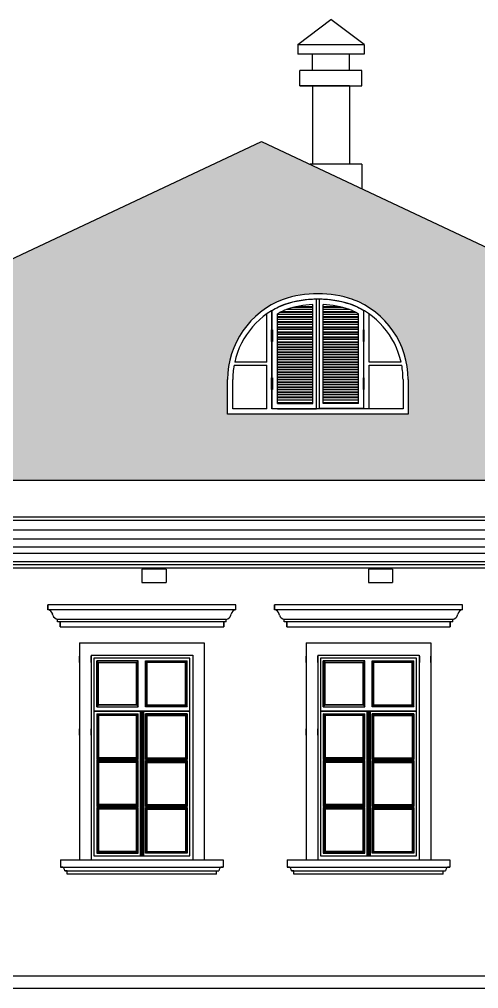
# Model space of a CAD drawing. Header units: millimetres. Extents: x 60 to 102290, y 34 to 65730.
# Drawn here: x 67106 to 71849, y 38097 to 48099 of the extents above; entities that cross this region are included whole.
import ezdxf

# ---------------------------------------------------------------- set-up
doc = ezdxf.new("R2010")
doc.units = ezdxf.units.MM
doc.layers.add('hatch', color=251, linetype='Continuous')

msp = doc.modelspace()

# ---------------------------------------------------------------- hatches: boundary and pattern name
at = {"layer": 'hatch', "lineweight": 25, "ltscale": 100}
h = msp.add_hatch(dxfattribs=at)
h.set_pattern_fill('AR-RSHKE', color=256, scale=0.499998)
h.set_pattern_definition([(0, (33770.94, -78253.59), (323.84854, 152.39931), [76.19966, -63.49971, 88.8996, -38.09983, 114.29948, -50.79977]), (0, (33847.14, -78247.24), (323.84854, 152.39931), [63.49971, -241.2989, 50.79977, -76.19966]), (0, (33999.54, -78263.12), (323.84854, 152.39931), [38.09983, -393.6982]), (90, (33770.94, -78253.59), (-107.94951, 152.39931), [146.04934, -463.5479]), (90, (33847.14, -78253.59), (-107.94951, 152.39931), [142.87435, -466.7229]), (90, (33910.64, -78253.59), (-107.94951, 152.39931), [133.3494, -476.24785]), (90, (33999.54, -78263.12), (-107.94951, 152.39931), [146.04934, -463.5479]), (90, (34037.64, -78263.12), (-107.94951, 152.39931), [146.04934, -463.5479]), (90, (34151.94, -78253.59), (-107.94951, 152.39931), [139.69937, -469.8979])])
h.paths.add_polyline_path([(69605.5, 46839.8), (62166.5, 43340.5), (77045.6, 43340.5)])
h.paths.add_polyline_path([(69829.3, 45209.5, -0.0817059), (70188.8, 45267, -0.0817059), (70548.2, 45209.5, -0.3126103), (71121.8, 44381.8), (71121.8, 44026.9), (69255.8, 44026.9), (69255.8, 44381.8, -0.3126104)], flags=16)
h.paths.add_polyline_path([(69323.3, 44530.9), (69659.8, 44530.9), (69659.8, 44080.9), (69309.8, 44080.9), (69309.8, 44381.8, -0.0451702)], flags=0)
h.paths.add_polyline_path([(69329.3, 44560.9, -0.2535644), (69847.4, 45158.6, -0.081526), (70188.8, 45213, -0.081526), (70530.2, 45158.6, -0.2535644), (71048.2, 44560.9), (70717.8, 44560.9), (70717.8, 45059, 0.019424), (70663.8, 45094.2), (70663.8, 44894.2), (70667.8, 44894.2), (70667.8, 44774.2), (70663.8, 44400.9), (70667.8, 44400.9), (70667.8, 44280.9), (70663.8, 44080.9), (70717.8, 44080.9), (70717.8, 44530.9), (71054.3, 44530.9, -0.0451643), (71067.8, 44381.8), (71067.8, 44080.9), (70173.8, 44080.9), (70173.8, 44080.9), (69769.8, 44080.9), (69713.8, 44080.9), (69713.8, 44280.9), (69709.8, 44280.9), (69709.8, 44400.9), (69713.8, 44400.9), (69713.8, 44774.2), (69709.8, 44774.2), (69709.8, 44894.2), (69713.8, 44894.2), (69713.8, 45094.2, 0.019424), (69659.8, 45059), (69659.8, 44560.9)], flags=0)
h.paths.add_polyline_path([(69719.8, 44400.9), (69719.8, 44280.9), (69715.8, 44082.9), (69715.8, 44280.9)], flags=0)
h.paths.add_polyline_path([(69715.8, 44774.2), (69713.8, 44774.2), (69713.8, 44400.9), (69715.8, 44774.2)], flags=0)
h.paths.add_polyline_path([(69769.8, 45061.7, -0.03362), (69864.2, 45105.1), (69864, 45105.1, -0.0684342), (70134.8, 45155.8), (70134.8, 44136.9), (69769.8, 44136.9)], flags=0)
h.paths.add_polyline_path([(69931.8, 45125.1), (70134.8, 45125.1), (69960.1, 45132), (70134.8, 45132)], flags=0)
h.paths.add_polyline_path([(70203.8, 45210.9, -0.077976), (70529.5, 45156.7, -0.0444077), (70661.8, 45093), (70661.8, 44894.2), (70657.8, 44894.2), (70657.8, 44774.2), (70661.8, 44774.2), (70661.8, 44400.9), (70657.8, 44400.9), (70657.8, 44280.9), (70661.8, 44280.9), (70661.8, 44082.9), (70203.8, 44082.9)], flags=0)
h.paths.add_polyline_path([(70242.8, 45155.8, -0.0684342), (70513.6, 45105.1), (70513.3, 45105.1, -0.03362), (70607.8, 45061.7), (70607.8, 44136.9), (70242.8, 44136.9)], flags=0)
h.paths.add_polyline_path([(70242.8, 44250.9), (70607.8, 44250.9), (70242.8, 44244), (70607.8, 44244)], flags=0)
h.paths.add_polyline_path([(76055.7, 45317), (72843.3, 45317), (76055.7, 43806.1)], flags=17)
h.paths.add_polyline_path([(76768.7, 45685.8), (72059.1, 45685.8), (72843.3, 45317), (76055.7, 45317), (76055.7, 43806.1), (77045.6, 43340.5), (80946.2, 43340.5)])
h.paths.add_polyline_path([(80460.9, 44580.5), (78737.5, 44580.5), (80460.9, 43612.9)], flags=17)
h.paths.add_polyline_path([(66368.2, 45317), (63625.7, 45317), (63625.7, 44026.9)], flags=17)

# ---------------------------------------------------------------- linework, layer by layer
at = {"ltscale": 100}
for p, q in [((69979.8, 47839.8), (70323.6, 48099.4)), ((70667.5, 47839.8), (70323.6, 48099.4)), ((69979.8, 47839.8), (70667.5, 47839.8)), ((69979.8, 47839.8), (69979.8, 47739.8)), ((70667.5, 47839.8), (70667.5, 47739.8)), ((70667.5, 47739.8), (69979.8, 47739.8)), ((70133.6, 47573.1), (70133.6, 47739.8)), ((70513.6, 47573.1), (70513.6, 47739.8)), ((70643.6, 47573.1), (70003.6, 47573.1)), ((70003.6, 47413.1), (70003.6, 47573.1)), ((70643.6, 47413.1), (70643.6, 47573.1)), ((70513.6, 47413.1), (70003.6, 47413.1)), ((70003.6, 47413.1), (70643.6, 47413.1)), ((70133.6, 47413.1), (70133.6, 46603.5)), ((70513.6, 47413.1), (70513.6, 46603.5)), ((70643.6, 46603.5), (70108, 46603.5)), ((81620.7, 42961.8), (61361.6, 42961.8)), ((73176, 42927.7), (61361.6, 42927.7)), ((73088.6, 42827.7), (61461.6, 42827.7)), ((73061, 42736.8), (61511.6, 42736.8)), ((73061, 42651.8), (61781.8, 42651.8)), ((73061, 42586.8), (61834.3, 42586.8)), ((73061, 42501.8), (61856.8, 42501.8)), ((73061, 42471.8), (61881.8, 42471.8)), ((73061, 42436.8), (61916.8, 42436.8)), ((68620.5, 42426.8), (68370.5, 42426.8)), ((68370.5, 42426.8), (68370.5, 42286.8)), ((68620.5, 42426.8), (68620.5, 42286.8)), ((70960.5, 42426.8), (70710.5, 42426.8)), ((70710.5, 42426.8), (70710.5, 42286.8)), ((70960.5, 42426.8), (70960.5, 42286.8)), ((68370.5, 42286.8), (68620.5, 42286.8)), ((70710.5, 42286.8), (70960.5, 42286.8)), ((67400.9, 42056.8), (67400.9, 42006.8)), ((69340.9, 42056.8), (67400.9, 42056.8)), ((67400.9, 42006.8), (67400.9, 42056.8)), ((69340.9, 42006.8), (69340.9, 42056.8)), ((69741.2, 42056.8), (69741.2, 42006.8)), ((71681.2, 42056.8), (69741.2, 42056.8)), ((69741.2, 42006.8), (69741.2, 42056.8)), ((71681.2, 42006.8), (71681.2, 42056.8)), ((69340.9, 42006.8), (67400.9, 42006.8)), ((67452.2, 41950.8), (67449.6, 41962.9)), ((69289.6, 41950.8), (69292.2, 41962.9)), ((71681.2, 42006.8), (69741.2, 42006.8)), ((69792.5, 41950.8), (69789.9, 41962.9)), ((71629.9, 41950.8), (71632.5, 41962.9)), ((67500.9, 41881.8), (67500.9, 41906.8)), ((67525.9, 41881.8), (67525.9, 41831.8)), ((67525.9, 41831.8), (67525.9, 41881.8)), ((67525.9, 41881.8), (67525.9, 41831.8)), ((67525.9, 41831.8), (69215.9, 41831.8)), ((69215.9, 41831.8), (69215.9, 41881.8)), ((69215.9, 41881.8), (69215.9, 41831.8)), ((69240.9, 41881.8), (69240.9, 41906.8)), ((69841.2, 41881.8), (69841.2, 41906.8)), ((69866.2, 41881.8), (69866.2, 41831.8)), ((69866.2, 41831.8), (69866.2, 41881.8)), ((69866.2, 41881.8), (69866.2, 41831.8)), ((69866.2, 41831.8), (71556.2, 41831.8)), ((71556.2, 41831.8), (71556.2, 41881.8)), ((71556.2, 41881.8), (71556.2, 41831.8)), ((71581.2, 41881.8), (71581.2, 41906.8)), ((67726.1, 41666.8), (67726.1, 39426.8)), ((67726.1, 41666.8), (69015.7, 41666.8)), ((69015.7, 41666.8), (69015.7, 39426.8)), ((70066.4, 41666.8), (70066.4, 39426.8)), ((70066.4, 41666.8), (71356, 41666.8)), ((71356, 41666.8), (71356, 39426.8)), ((67726.1, 41461.8), (67726.1, 41526.8)), ((67846.1, 41536.8), (67846.1, 39426.8)), ((67846.1, 41536.8), (68895.7, 41536.8)), ((67846.1, 41461.8), (67846.1, 41526.8)), ((68895.7, 41536.8), (68895.7, 39426.8)), ((70066.4, 41461.8), (70066.4, 41526.8)), ((70186.4, 41536.8), (70186.4, 39426.8)), ((70186.4, 41536.8), (71236, 41536.8)), ((70186.4, 41461.8), (70186.4, 41526.8)), ((71236, 41536.8), (71236, 39426.8)), ((67726.1, 40711.8), (67726.1, 40776.8)), ((67846.1, 40711.8), (67846.1, 40776.8)), ((70066.4, 40711.8), (70066.4, 40776.8)), ((70186.4, 40711.8), (70186.4, 40776.8)), ((67530.9, 39426.8), (69210.9, 39426.8)), ((67530.9, 39426.8), (67530.9, 39351.8)), ((67846.1, 39426.8), (68895.7, 39426.8)), ((69210.9, 39426.8), (69210.9, 39351.8)), ((69871.2, 39426.8), (71551.2, 39426.8)), ((69871.2, 39426.8), (69871.2, 39351.8)), ((70186.4, 39426.8), (71236, 39426.8)), ((71551.2, 39426.8), (71551.2, 39351.8)), ((67530.9, 39351.8), (69210.9, 39351.8)), ((67600.9, 39311.8), (67575.9, 39311.8)), ((67600.9, 39276.8), (67600.9, 39311.8)), ((69140.9, 39311.8), (69165.9, 39311.8)), ((69140.9, 39276.8), (69140.9, 39311.8)), ((69871.2, 39351.8), (71551.2, 39351.8)), ((69941.2, 39311.8), (69916.2, 39311.8)), ((69941.2, 39276.8), (69941.2, 39311.8)), ((71481.2, 39311.8), (71506.2, 39311.8)), ((71481.2, 39276.8), (71481.2, 39311.8)), ((69140.9, 39276.8), (67600.9, 39276.8)), ((71481.2, 39276.8), (69941.2, 39276.8)), ((61940.6, 38227.8), (77470.5, 38227.8)), ((77470.5, 38096.9), (61940.6, 38096.9))]:
    msp.add_line(p, q, dxfattribs=at)
at = {"ltscale": 50}
msp.add_line((70643.6, 46603.5), (70643.6, 46351.6), dxfattribs=at)
at = {"ltscale": 4}
for p, q in [((70173.8, 44080.9), (70173.8, 45212.9)), ((70203.8, 44080.9), (70203.8, 45212.9)), ((70134.8, 45125.1), (69931.8, 45125.1)), ((70134.8, 45132), (69960.1, 45132)), ((70134.8, 44136.9), (70134.8, 45155.8)), ((70242.8, 44136.9), (70242.8, 45155.8)), ((70417.5, 45132), (70242.8, 45132)), ((70445.7, 45125.1), (70242.8, 45125.1)), ((69659.8, 44560.9), (69659.8, 45059)), ((69713.8, 44894.2), (69713.8, 45094.2)), ((69715.8, 44894.2), (69715.8, 45093)), ((69769.8, 44136.9), (69769.8, 45061.7)), ((70134.8, 45053.3), (69769.8, 45053.3)), ((70134.8, 45028.3), (69769.8, 45028.3)), ((70134.8, 45021.5), (69769.8, 45021.5)), ((70134.8, 45073.3), (69792, 45073.3)), ((70134.8, 45080.1), (69805.9, 45080.1)), ((70134.8, 45105.1), (69864, 45105.1)), ((70513.6, 45105.1), (70242.8, 45105.1)), ((70571.6, 45080.1), (70242.8, 45080.1)), ((70585.5, 45073.3), (70242.8, 45073.3)), ((70607.8, 45053.3), (70242.8, 45053.3)), ((70607.8, 45028.3), (70242.8, 45028.3)), ((70607.8, 45021.5), (70242.8, 45021.5)), ((70607.8, 44136.9), (70607.8, 45061.7)), ((70661.8, 44894.2), (70661.8, 45093)), ((70663.8, 44894.2), (70663.8, 45094.2)), ((70717.8, 44560.9), (70717.8, 45059)), ((70134.8, 45001.5), (69769.8, 45001.5)), ((70134.8, 44976.5), (69769.8, 44976.5)), ((70134.8, 44969.7), (69769.8, 44969.7)), ((70134.8, 44949.7), (69769.8, 44949.7)), ((70134.8, 44924.7), (69769.8, 44924.7)), ((70134.8, 44917.8), (69769.8, 44917.8)), ((70607.8, 45001.5), (70242.8, 45001.5)), ((70607.8, 44976.5), (70242.8, 44976.5)), ((70607.8, 44969.7), (70242.8, 44969.7)), ((70607.8, 44949.7), (70242.8, 44949.7)), ((70607.8, 44924.7), (70242.8, 44924.7)), ((70607.8, 44917.8), (70242.8, 44917.8)), ((69709.8, 44894.2), (69719.8, 44894.2)), ((69709.8, 44774.2), (69709.8, 44894.2)), ((69719.8, 44894.2), (69719.8, 44774.2)), ((70134.8, 44897.8), (69769.8, 44897.8)), ((70134.8, 44872.8), (69769.8, 44872.8)), ((70134.8, 44866), (69769.8, 44866)), ((70134.8, 44846), (69769.8, 44846)), ((70134.8, 44821), (69769.8, 44821)), ((70134.8, 44814.2), (69769.8, 44814.2)), ((70607.8, 44897.8), (70242.8, 44897.8)), ((70607.8, 44872.8), (70242.8, 44872.8)), ((70607.8, 44866), (70242.8, 44866)), ((70607.8, 44846), (70242.8, 44846)), ((70607.8, 44821), (70242.8, 44821)), ((70607.8, 44814.2), (70242.8, 44814.2)), ((70667.8, 44894.2), (70657.8, 44894.2)), ((70657.8, 44894.2), (70657.8, 44774.2)), ((70667.8, 44774.2), (70667.8, 44894.2)), ((69719.8, 44774.2), (69709.8, 44774.2)), ((69713.8, 44400.9), (69713.8, 44774.2)), ((69713.8, 44400.9), (69713.8, 44774.2)), ((69715.8, 44400.9), (69715.8, 44774.2)), ((69715.8, 44400.9), (69715.8, 44774.2)), ((70134.8, 44794.2), (69769.8, 44794.2)), ((70134.8, 44769.2), (69769.8, 44769.2)), ((70134.8, 44762.3), (69769.8, 44762.3)), ((70134.8, 44742.3), (69769.8, 44742.3)), ((70134.8, 44717.3), (69769.8, 44717.3)), ((70607.8, 44794.2), (70242.8, 44794.2)), ((70607.8, 44769.2), (70242.8, 44769.2)), ((70607.8, 44762.3), (70242.8, 44762.3)), ((70607.8, 44742.3), (70242.8, 44742.3)), ((70607.8, 44717.3), (70242.8, 44717.3)), ((70657.8, 44774.2), (70667.8, 44774.2)), ((70661.8, 44400.9), (70661.8, 44774.2)), ((70663.8, 44400.9), (70663.8, 44774.2)), ((70134.8, 44710.5), (69769.8, 44710.5)), ((70134.8, 44690.5), (69769.8, 44690.5)), ((70134.8, 44665.5), (69769.8, 44665.5)), ((70134.8, 44658.7), (69769.8, 44658.7)), ((70134.8, 44638.7), (69769.8, 44638.7)), ((70134.8, 44613.7), (69769.8, 44613.7)), ((70607.8, 44710.5), (70242.8, 44710.5)), ((70607.8, 44690.5), (70242.8, 44690.5)), ((70607.8, 44665.5), (70242.8, 44665.5)), ((70607.8, 44658.7), (70242.8, 44658.7)), ((70607.8, 44638.7), (70242.8, 44638.7)), ((70607.8, 44613.7), (70242.8, 44613.7)), ((69323.3, 44530.9), (69659.8, 44530.9)), ((69659.8, 44560.9), (69329.3, 44560.9)), ((69659.8, 44080.9), (69659.8, 44530.9)), ((70134.8, 44606.9), (69769.8, 44606.9)), ((70134.8, 44586.9), (69769.8, 44586.9)), ((70134.8, 44561.9), (69769.8, 44561.9)), ((70134.8, 44555), (69769.8, 44555)), ((70134.8, 44535), (69769.8, 44535)), ((70607.8, 44606.9), (70242.8, 44606.9)), ((70607.8, 44586.9), (70242.8, 44586.9)), ((70607.8, 44561.9), (70242.8, 44561.9)), ((70607.8, 44555), (70242.8, 44555)), ((70607.8, 44535), (70242.8, 44535)), ((71048.2, 44560.9), (70717.8, 44560.9)), ((70717.8, 44080.9), (70717.8, 44530.9)), ((70717.8, 44530.9), (71054.3, 44530.9)), ((70134.8, 44510), (69769.8, 44510)), ((70134.8, 44503.2), (69769.8, 44503.2)), ((70134.8, 44483.2), (69769.8, 44483.2)), ((70134.8, 44458.2), (69769.8, 44458.2)), ((70134.8, 44451.4), (69769.8, 44451.4)), ((70134.8, 44431.4), (69769.8, 44431.4)), ((70607.8, 44510), (70242.8, 44510)), ((70607.8, 44503.2), (70242.8, 44503.2)), ((70607.8, 44483.2), (70242.8, 44483.2)), ((70607.8, 44458.2), (70242.8, 44458.2)), ((70607.8, 44451.4), (70242.8, 44451.4)), ((70607.8, 44431.4), (70242.8, 44431.4)), ((69309.8, 44080.9), (69309.8, 44381.8)), ((69709.8, 44400.9), (69719.8, 44400.9)), ((69709.8, 44280.9), (69709.8, 44400.9)), ((69719.8, 44400.9), (69719.8, 44280.9)), ((70134.8, 44406.4), (69769.8, 44406.4)), ((70134.8, 44399.5), (69769.8, 44399.5)), ((70134.8, 44379.5), (69769.8, 44379.5)), ((70134.8, 44354.5), (69769.8, 44354.5)), ((70134.8, 44347.7), (69769.8, 44347.7)), ((70134.8, 44327.7), (69769.8, 44327.7)), ((70607.8, 44406.4), (70242.8, 44406.4)), ((70607.8, 44399.5), (70242.8, 44399.5)), ((70607.8, 44379.5), (70242.8, 44379.5)), ((70607.8, 44354.5), (70242.8, 44354.5)), ((70607.8, 44347.7), (70242.8, 44347.7)), ((70607.8, 44327.7), (70242.8, 44327.7)), ((70667.8, 44400.9), (70657.8, 44400.9)), ((70657.8, 44400.9), (70657.8, 44280.9)), ((70667.8, 44280.9), (70667.8, 44400.9)), ((71067.8, 44381.8), (71067.8, 44080.9)), ((69719.8, 44280.9), (69709.8, 44280.9)), ((69713.8, 44080.9), (69713.8, 44280.9)), ((69715.8, 44082.9), (69715.8, 44280.9)), ((70134.8, 44302.7), (69769.8, 44302.7)), ((70134.8, 44295.9), (69769.8, 44295.9)), ((70134.8, 44275.9), (69769.8, 44275.9)), ((70134.8, 44250.9), (69769.8, 44250.9)), ((70134.8, 44244), (69769.8, 44244)), ((70134.8, 44224), (69769.8, 44224)), ((70607.8, 44302.7), (70242.8, 44302.7)), ((70607.8, 44295.9), (70242.8, 44295.9)), ((70607.8, 44275.9), (70242.8, 44275.9)), ((70607.8, 44250.9), (70242.8, 44250.9)), ((70607.8, 44244), (70242.8, 44244)), ((70607.8, 44224), (70242.8, 44224)), ((70657.8, 44280.9), (70667.8, 44280.9)), ((70661.8, 44082.9), (70661.8, 44280.9)), ((70663.8, 44080.9), (70663.8, 44280.9)), ((70134.8, 44199.1), (69769.8, 44199.1)), ((70134.8, 44192.2), (69769.8, 44192.2)), ((70134.8, 44168.7), (69769.8, 44168.7)), ((70134.8, 44143.7), (69769.8, 44143.7)), ((69769.8, 44136.9), (70134.8, 44136.9)), ((70607.8, 44199.1), (70242.8, 44199.1)), ((70607.8, 44192.2), (70242.8, 44192.2)), ((70607.8, 44168.7), (70242.8, 44168.7)), ((70607.8, 44143.7), (70242.8, 44143.7)), ((70607.8, 44136.9), (70242.8, 44136.9)), ((69659.8, 44080.9), (69309.8, 44080.9)), ((71067.8, 44080.9), (69713.8, 44080.9)), ((69715.8, 44082.9), (70173.8, 44082.9)), ((69769.8, 44080.9), (70173.8, 44080.9)), ((70661.8, 44082.9), (70203.8, 44082.9)), ((69240.9, 41906.8), (67500.9, 41906.8)), ((69240.9, 41881.8), (67500.9, 41881.8)), ((71581.2, 41906.8), (69841.2, 41906.8)), ((71581.2, 41881.8), (69841.2, 41881.8)), ((68896.1, 41526.8), (68896.1, 41461.8)), ((69016.1, 41461.8), (69016.1, 41526.8)), ((71236.4, 41526.8), (71236.4, 41461.8)), ((71356.4, 41461.8), (71356.4, 41526.8)), ((68866.5, 41506.7), (67876.1, 41506.7)), ((67876.1, 41506.7), (67876.1, 39466.8)), ((67904.1, 41006.4), (67904.1, 41478.8)), ((68334.1, 41478.8), (67904.1, 41478.8)), ((67922.1, 41460.7), (67904.1, 41478.7)), ((67918.1, 41464.8), (68320.1, 41464.8)), ((67918.1, 41020.4), (67918.1, 41464.8)), ((67922.1, 41460.8), (68316.1, 41460.8)), ((67922.1, 41024.4), (67922.1, 41460.8)), ((68316.1, 41460.7), (68334.1, 41478.7)), ((68316.1, 41024.4), (68316.1, 41460.8)), ((68320.1, 41020.4), (68320.1, 41464.8)), ((68334.1, 41006.4), (68334.1, 41478.8)), ((68408.1, 41006.4), (68408.1, 41478.8)), ((68408.1, 41478.8), (68838.5, 41478.8)), ((68426.1, 41460.7), (68408.1, 41478.7)), ((68824.5, 41464.8), (68422.1, 41464.8)), ((68422.1, 41020.4), (68422.1, 41464.8)), ((68820.5, 41460.8), (68426.1, 41460.8)), ((68426.1, 41024.4), (68426.1, 41460.8)), ((68820.5, 41460.7), (68838.5, 41478.7)), ((68820.5, 41024.4), (68820.5, 41460.8)), ((68824.5, 41020.4), (68824.5, 41464.8)), ((68838.5, 41006.4), (68838.5, 41478.8)), ((68866.5, 39466.8), (68866.5, 41506.7)), ((71206.8, 41506.7), (70216.4, 41506.7)), ((70216.4, 41506.7), (70216.4, 39466.8)), ((70244.4, 41006.4), (70244.4, 41478.8)), ((70674.4, 41478.8), (70244.4, 41478.8)), ((70262.4, 41460.7), (70244.4, 41478.7)), ((70258.4, 41464.8), (70660.4, 41464.8)), ((70258.4, 41020.4), (70258.4, 41464.8)), ((70262.4, 41460.8), (70656.4, 41460.8)), ((70262.4, 41024.4), (70262.4, 41460.8)), ((70656.4, 41460.7), (70674.4, 41478.7)), ((70656.4, 41024.4), (70656.4, 41460.8)), ((70660.4, 41020.4), (70660.4, 41464.8)), ((70674.4, 41006.4), (70674.4, 41478.8)), ((70748.4, 41006.4), (70748.4, 41478.8)), ((70748.4, 41478.8), (71178.8, 41478.8)), ((70766.4, 41460.7), (70748.4, 41478.7)), ((71164.8, 41464.8), (70762.4, 41464.8)), ((70762.4, 41020.4), (70762.4, 41464.8)), ((71160.8, 41460.8), (70766.4, 41460.8)), ((70766.4, 41024.4), (70766.4, 41460.8)), ((71160.8, 41460.7), (71178.8, 41478.7)), ((71160.8, 41024.4), (71160.8, 41460.8)), ((71164.8, 41020.4), (71164.8, 41464.8)), ((71178.8, 41006.4), (71178.8, 41478.8)), ((71206.8, 39466.8), (71206.8, 41506.7)), ((67922.1, 41024.3), (67904.1, 41006.4)), ((68320.1, 41020.4), (67918.1, 41020.4)), ((68316.1, 41024.4), (67922.1, 41024.4)), ((68316.1, 41024.3), (68334.1, 41006.4)), ((68426.1, 41024.3), (68408.1, 41006.4)), ((68422.1, 41020.4), (68824.5, 41020.4)), ((68426.1, 41024.4), (68820.5, 41024.4)), ((68820.5, 41024.4), (68838.5, 41006.4)), ((70262.4, 41024.3), (70244.4, 41006.4)), ((70660.4, 41020.4), (70258.4, 41020.4)), ((70656.4, 41024.4), (70262.4, 41024.4)), ((70656.4, 41024.3), (70674.4, 41006.4)), ((70766.4, 41024.3), (70748.4, 41006.4)), ((70762.4, 41020.4), (71164.8, 41020.4)), ((70766.4, 41024.4), (71160.8, 41024.4)), ((71160.8, 41024.4), (71178.8, 41006.4)), ((67876.1, 40963.4), (68866.5, 40963.4)), ((67876.1, 40961.4), (68866.5, 40961.4)), ((67904.1, 41006.4), (68334.1, 41006.4)), ((67904.1, 40932.4), (67904.1, 40459.8)), ((67904.1, 40932.4), (68334.1, 40932.4)), ((67922.1, 40914.3), (67904.1, 40932.3)), ((67918.1, 40918.4), (67918.1, 40473.8)), ((67918.1, 40918.4), (68320.1, 40918.4)), ((67922.1, 40914.4), (67922.1, 40477.8)), ((68316.1, 40914.4), (67922.1, 40914.4)), ((68316.1, 40914.3), (68334.1, 40932.3)), ((68316.1, 40477.8), (68316.1, 40914.4)), ((68320.1, 40473.8), (68320.1, 40918.4)), ((68334.1, 40459.8), (68334.1, 40932.4)), ((68354.1, 40961.4), (68354.1, 39466.8)), ((68359.1, 40961.4), (68359.1, 39466.8)), ((68365.1, 40961.4), (68365.1, 39466.8)), ((68377.1, 40961.4), (68377.1, 39466.8)), ((68383.1, 40961.4), (68383.1, 39466.8)), ((68388.1, 40961.4), (68388.1, 39466.8)), ((68838.5, 41006.4), (68408.1, 41006.4)), ((68408.1, 40459.8), (68408.1, 40932.4)), ((68838.5, 40932.4), (68408.1, 40932.4)), ((68426.1, 40914.3), (68408.1, 40932.3)), ((68422.1, 40473.8), (68422.1, 40918.4)), ((68824.5, 40918.4), (68422.1, 40918.4)), ((68426.1, 40477.8), (68426.1, 40914.4)), ((68426.1, 40914.4), (68820.5, 40914.4)), ((68820.5, 40914.3), (68838.5, 40932.3)), ((68820.5, 40914.4), (68820.5, 40477.8)), ((68824.5, 40918.4), (68824.5, 40473.8)), ((68838.5, 40932.4), (68838.5, 40459.8)), ((70216.4, 40963.4), (71206.8, 40963.4)), ((70216.4, 40961.4), (71206.8, 40961.4)), ((70244.4, 41006.4), (70674.4, 41006.4)), ((70244.4, 40932.4), (70244.4, 40459.8)), ((70244.4, 40932.4), (70674.4, 40932.4)), ((70262.4, 40914.3), (70244.4, 40932.3)), ((70258.4, 40918.4), (70258.4, 40473.8)), ((70258.4, 40918.4), (70660.4, 40918.4)), ((70262.4, 40914.4), (70262.4, 40477.8)), ((70656.4, 40914.4), (70262.4, 40914.4)), ((70656.4, 40914.3), (70674.4, 40932.3)), ((70656.4, 40477.8), (70656.4, 40914.4)), ((70660.4, 40473.8), (70660.4, 40918.4)), ((70674.4, 40459.8), (70674.4, 40932.4)), ((70694.4, 40961.4), (70694.4, 39466.8)), ((70699.4, 40961.4), (70699.4, 39466.8)), ((70705.4, 40961.4), (70705.4, 39466.8)), ((70717.4, 40961.4), (70717.4, 39466.8)), ((70723.4, 40961.4), (70723.4, 39466.8)), ((70728.4, 40961.4), (70728.4, 39466.8)), ((71178.8, 41006.4), (70748.4, 41006.4)), ((70748.4, 40459.8), (70748.4, 40932.4)), ((71178.8, 40932.4), (70748.4, 40932.4)), ((70766.4, 40914.3), (70748.4, 40932.3)), ((70762.4, 40473.8), (70762.4, 40918.4)), ((71164.8, 40918.4), (70762.4, 40918.4)), ((70766.4, 40477.8), (70766.4, 40914.4)), ((70766.4, 40914.4), (71160.8, 40914.4)), ((71160.8, 40914.3), (71178.8, 40932.3)), ((71160.8, 40914.4), (71160.8, 40477.8)), ((71164.8, 40918.4), (71164.8, 40473.8)), ((71178.8, 40932.4), (71178.8, 40459.8)), ((67922.1, 40477.8), (67904.1, 40459.8)), ((67904.1, 40459.8), (68334.1, 40459.8)), ((67904.1, 40449.8), (68334.1, 40449.8)), ((67904.1, 40449.8), (67904.1, 39977.3)), ((67904.1, 40449.8), (68334.1, 40449.8)), ((67922.1, 40431.8), (67904.1, 40449.7)), ((67918.1, 40473.8), (68320.1, 40473.8)), ((67918.1, 40435.8), (67918.1, 39991.3)), ((67918.1, 40435.8), (68320.1, 40435.8)), ((68316.1, 40477.8), (67922.1, 40477.8)), ((67922.1, 40431.8), (67922.1, 39995.3)), ((68316.1, 40431.8), (67922.1, 40431.8)), ((68316.1, 40477.8), (68334.1, 40459.8)), ((68316.1, 40431.8), (68334.1, 40449.7)), ((68316.1, 39995.3), (68316.1, 40431.8)), ((68320.1, 39991.3), (68320.1, 40435.8)), ((68334.1, 39977.3), (68334.1, 40449.8)), ((68426.1, 40477.8), (68408.1, 40459.8)), ((68838.5, 40459.8), (68408.1, 40459.8)), ((68838.5, 40449.8), (68408.1, 40449.8)), ((68408.1, 39977.3), (68408.1, 40449.8)), ((68838.5, 40449.8), (68408.1, 40449.8)), ((68426.1, 40431.8), (68408.1, 40449.7)), ((68824.5, 40473.8), (68422.1, 40473.8)), ((68422.1, 39991.3), (68422.1, 40435.8)), ((68824.5, 40435.8), (68422.1, 40435.8)), ((68426.1, 40477.8), (68820.5, 40477.8)), ((68426.1, 39995.3), (68426.1, 40431.8)), ((68426.1, 40431.8), (68820.5, 40431.8)), ((68820.5, 40477.8), (68838.5, 40459.8)), ((68820.5, 40431.8), (68838.5, 40449.7)), ((68820.5, 40431.8), (68820.5, 39995.3)), ((68824.5, 40435.8), (68824.5, 39991.3)), ((68838.5, 40449.8), (68838.5, 39977.3)), ((70262.4, 40477.8), (70244.4, 40459.8)), ((70244.4, 40459.8), (70674.4, 40459.8)), ((70244.4, 40449.8), (70674.4, 40449.8)), ((70244.4, 40449.8), (70244.4, 39977.3)), ((70244.4, 40449.8), (70674.4, 40449.8)), ((70262.4, 40431.8), (70244.4, 40449.7)), ((70258.4, 40473.8), (70660.4, 40473.8)), ((70258.4, 40435.8), (70258.4, 39991.3)), ((70258.4, 40435.8), (70660.4, 40435.8)), ((70656.4, 40477.8), (70262.4, 40477.8)), ((70262.4, 40431.8), (70262.4, 39995.3)), ((70656.4, 40431.8), (70262.4, 40431.8)), ((70656.4, 40477.8), (70674.4, 40459.8)), ((70656.4, 40431.8), (70674.4, 40449.7)), ((70656.4, 39995.3), (70656.4, 40431.8)), ((70660.4, 39991.3), (70660.4, 40435.8)), ((70674.4, 39977.3), (70674.4, 40449.8)), ((70766.4, 40477.8), (70748.4, 40459.8)), ((71178.8, 40459.8), (70748.4, 40459.8)), ((71178.8, 40449.8), (70748.4, 40449.8)), ((70748.4, 39977.3), (70748.4, 40449.8)), ((71178.8, 40449.8), (70748.4, 40449.8)), ((70766.4, 40431.8), (70748.4, 40449.7)), ((71164.8, 40473.8), (70762.4, 40473.8)), ((70762.4, 39991.3), (70762.4, 40435.8)), ((71164.8, 40435.8), (70762.4, 40435.8)), ((70766.4, 40477.8), (71160.8, 40477.8)), ((70766.4, 39995.3), (70766.4, 40431.8)), ((70766.4, 40431.8), (71160.8, 40431.8)), ((71160.8, 40477.8), (71178.8, 40459.8)), ((71160.8, 40431.8), (71178.8, 40449.7)), ((71160.8, 40431.8), (71160.8, 39995.3)), ((71164.8, 40435.8), (71164.8, 39991.3)), ((71178.8, 40449.8), (71178.8, 39977.3)), ((67922.1, 39995.3), (67904.1, 39977.3)), ((67904.1, 39977.3), (68334.1, 39977.3)), ((67904.1, 39967.3), (68334.1, 39967.3)), ((67904.1, 39967.3), (67904.1, 39494.8)), ((67904.1, 39967.3), (68334.1, 39967.3)), ((67922.1, 39949.3), (67904.1, 39967.3)), ((67918.1, 39991.3), (68320.1, 39991.3)), ((67918.1, 39953.3), (67918.1, 39508.8)), ((67918.1, 39953.3), (68320.1, 39953.3)), ((68316.1, 39995.3), (67922.1, 39995.3)), ((67922.1, 39949.3), (67922.1, 39512.8)), ((68316.1, 39949.3), (67922.1, 39949.3)), ((68316.1, 39995.3), (68334.1, 39977.3)), ((68316.1, 39949.3), (68334.1, 39967.3)), ((68316.1, 39512.8), (68316.1, 39949.3)), ((68320.1, 39508.8), (68320.1, 39953.3)), ((68334.1, 39494.8), (68334.1, 39967.3)), ((68426.1, 39995.3), (68408.1, 39977.3)), ((68838.5, 39977.3), (68408.1, 39977.3)), ((68838.5, 39967.3), (68408.1, 39967.3)), ((68408.1, 39494.8), (68408.1, 39967.3)), ((68838.5, 39967.3), (68408.1, 39967.3)), ((68426.1, 39949.3), (68408.1, 39967.3)), ((68824.5, 39991.3), (68422.1, 39991.3)), ((68422.1, 39508.8), (68422.1, 39953.3)), ((68824.5, 39953.3), (68422.1, 39953.3)), ((68426.1, 39995.3), (68820.5, 39995.3)), ((68426.1, 39512.8), (68426.1, 39949.3)), ((68426.1, 39949.3), (68820.5, 39949.3)), ((68820.5, 39995.3), (68838.5, 39977.3)), ((68820.5, 39949.3), (68838.5, 39967.3)), ((68820.5, 39949.3), (68820.5, 39512.8)), ((68824.5, 39953.3), (68824.5, 39508.8)), ((68838.5, 39967.3), (68838.5, 39494.8)), ((70262.4, 39995.3), (70244.4, 39977.3)), ((70244.4, 39977.3), (70674.4, 39977.3)), ((70244.4, 39967.3), (70674.4, 39967.3)), ((70244.4, 39967.3), (70244.4, 39494.8)), ((70244.4, 39967.3), (70674.4, 39967.3)), ((70262.4, 39949.3), (70244.4, 39967.3)), ((70258.4, 39991.3), (70660.4, 39991.3)), ((70258.4, 39953.3), (70258.4, 39508.8)), ((70258.4, 39953.3), (70660.4, 39953.3)), ((70656.4, 39995.3), (70262.4, 39995.3)), ((70262.4, 39949.3), (70262.4, 39512.8)), ((70656.4, 39949.3), (70262.4, 39949.3)), ((70656.4, 39995.3), (70674.4, 39977.3)), ((70656.4, 39949.3), (70674.4, 39967.3)), ((70656.4, 39512.8), (70656.4, 39949.3)), ((70660.4, 39508.8), (70660.4, 39953.3)), ((70674.4, 39494.8), (70674.4, 39967.3)), ((70766.4, 39995.3), (70748.4, 39977.3)), ((71178.8, 39977.3), (70748.4, 39977.3)), ((71178.8, 39967.3), (70748.4, 39967.3)), ((70748.4, 39494.8), (70748.4, 39967.3)), ((71178.8, 39967.3), (70748.4, 39967.3)), ((70766.4, 39949.3), (70748.4, 39967.3)), ((71164.8, 39991.3), (70762.4, 39991.3)), ((70762.4, 39508.8), (70762.4, 39953.3)), ((71164.8, 39953.3), (70762.4, 39953.3)), ((70766.4, 39995.3), (71160.8, 39995.3)), ((70766.4, 39512.8), (70766.4, 39949.3)), ((70766.4, 39949.3), (71160.8, 39949.3)), ((71160.8, 39995.3), (71178.8, 39977.3)), ((71160.8, 39949.3), (71178.8, 39967.3)), ((71160.8, 39949.3), (71160.8, 39512.8)), ((71164.8, 39953.3), (71164.8, 39508.8)), ((71178.8, 39967.3), (71178.8, 39494.8)), ((67922.1, 39512.8), (67904.1, 39494.8)), ((67922.1, 39512.8), (68316.1, 39512.8)), ((68316.1, 39512.8), (67922.1, 39512.8)), ((68316.1, 39512.8), (68334.1, 39494.8)), ((68426.1, 39512.8), (68408.1, 39494.8)), ((68426.1, 39512.8), (68820.5, 39512.8)), ((68820.5, 39512.8), (68838.5, 39494.8)), ((70262.4, 39512.8), (70244.4, 39494.8)), ((70262.4, 39512.8), (70656.4, 39512.8)), ((70656.4, 39512.8), (70262.4, 39512.8)), ((70656.4, 39512.8), (70674.4, 39494.8)), ((70766.4, 39512.8), (70748.4, 39494.8)), ((70766.4, 39512.8), (71160.8, 39512.8)), ((71160.8, 39512.8), (71178.8, 39494.8)), ((67876.1, 39466.8), (68866.5, 39466.8)), ((67904.1, 39494.8), (68334.1, 39494.8)), ((67904.1, 39494.8), (68334.1, 39494.8)), ((67918.1, 39508.8), (68320.1, 39508.8)), ((67918.1, 39508.8), (68320.1, 39508.8)), ((68838.5, 39494.8), (68408.1, 39494.8)), ((68838.5, 39494.8), (68408.1, 39494.8)), ((68824.5, 39508.8), (68422.1, 39508.8)), ((68824.5, 39508.8), (68422.1, 39508.8)), ((70216.4, 39466.8), (71206.8, 39466.8)), ((70244.4, 39494.8), (70674.4, 39494.8)), ((70244.4, 39494.8), (70674.4, 39494.8)), ((70258.4, 39508.8), (70660.4, 39508.8)), ((70258.4, 39508.8), (70660.4, 39508.8)), ((71178.8, 39494.8), (70748.4, 39494.8)), ((71178.8, 39494.8), (70748.4, 39494.8)), ((71164.8, 39508.8), (70762.4, 39508.8)), ((71164.8, 39508.8), (70762.4, 39508.8)), ((67575.9, 39311.8), (69140.9, 39311.8)), ((69916.2, 39311.8), (71481.2, 39311.8))]:
    msp.add_line(p, q, dxfattribs=at)
at = {"ltscale": 100}
msp.add_lwpolyline([(62166.5, 43340.5), (69605.5, 46839.8), (77045.6, 43340.5)], close=True, dxfattribs=at)
msp.add_lwpolyline([(71121.8, 44381.8), (71121.8, 44026.9), (69255.8, 44026.9), (69255.8, 44381.8)], dxfattribs=at)
for centre, radius, start, end in [((70183.6, 44145.8), 1121.2, 89.73446, 108.46418), ((70194, 44145.8), 1121.2, 71.53582, 90.26554), ((70139.8, 44381.8), 884, 110.50337, 180.00034), ((70237.7, 44381.8), 884, 359.99966, 69.49663), ((67387.7, 41943.2), 65, 17.64453, 78.23804), ((67514.2, 41970.5), 65, 197.64453, 258.23804), ((69227.7, 41970.5), 65, 281.76196, 342.35547), ((69354.1, 41943.2), 65, 101.76196, 162.35547), ((69728, 41943.2), 65, 17.64453, 78.23804), ((69854.5, 41970.5), 65, 197.64453, 258.23804), ((71568, 41970.5), 65, 281.76196, 342.35547), ((71694.5, 41943.2), 65, 101.76196, 162.35547), ((67535.9, 39311.8), 40, 0, 90), ((69205.9, 39311.8), 40, 90, 180), ((69876.2, 39311.8), 40, 0, 90), ((71546.2, 39311.8), 40, 90, 180)]:
    msp.add_arc(centre, radius, start, end, dxfattribs=at)
at = {"ltscale": 4}
for centre, radius, start, end in [((70183.6, 44145.8), 1067.2, 89.72102, 108.46418), ((70194, 44145.8), 1067.2, 71.53582, 90.27898), ((70139.8, 44381.8), 830, 110.50337, 167.54351), ((70139.8, 44381.8), 828, 110.50337, 120.80389), ((70183.6, 44145.8), 1065.2, 90.52736, 108.46418), ((70183.6, 44145.8), 1011.2, 92.76644, 108.46418), ((70194, 44145.8), 1065.2, 71.53582, 89.47264), ((70194, 44145.8), 1011.2, 71.53582, 87.23356), ((70237.7, 44381.8), 828, 59.19611, 69.49663), ((70237.7, 44381.8), 830, 12.45649, 69.49663), ((70139.8, 44381.8), 774, 110.50337, 118.559), ((70237.7, 44381.8), 774, 61.441, 69.49663), ((70139.8, 44381.8), 830, 169.65614, 180.00034), ((70237.7, 44381.8), 830, 359.99966, 10.34386)]:
    msp.add_arc(centre, radius, start, end, dxfattribs=at)

doc.saveas('drawing.dxf')
